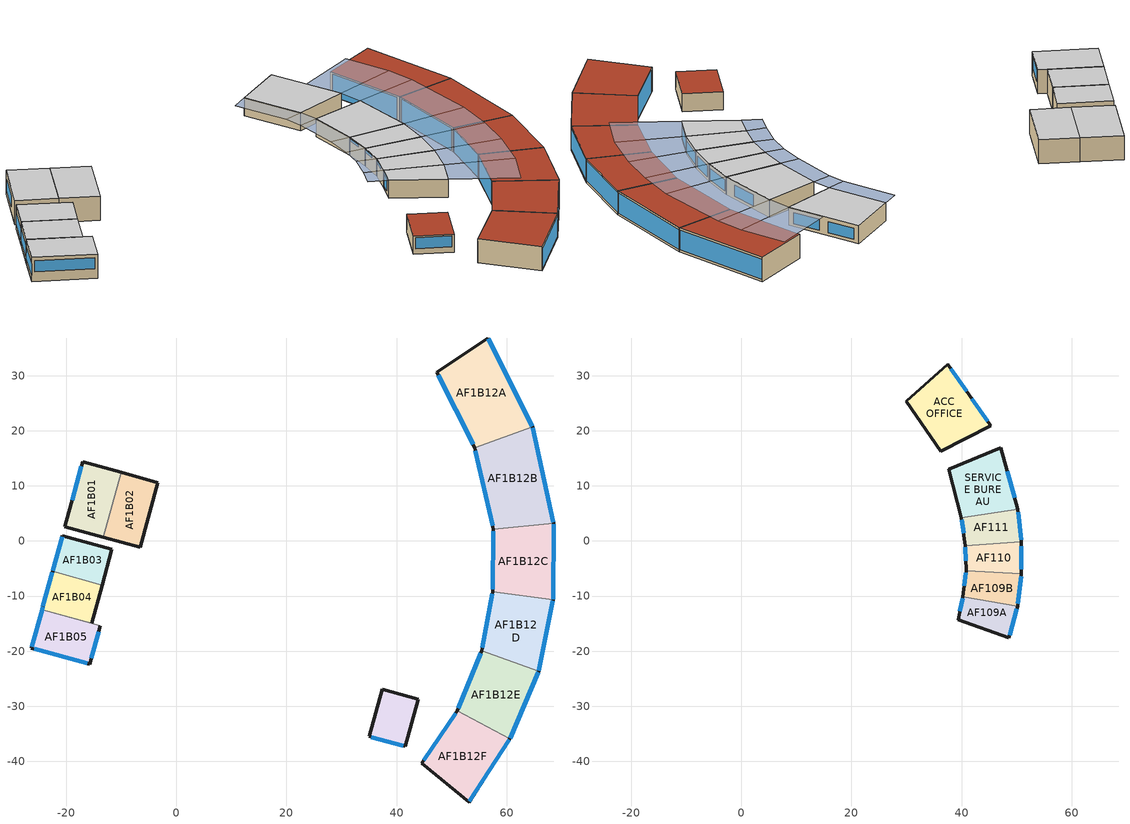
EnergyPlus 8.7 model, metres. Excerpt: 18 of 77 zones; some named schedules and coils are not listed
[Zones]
AF1B12F
 floor adiabatic (SAFAD_ConcreteFloor): 60.58,-35.95 53.17,-47.41 44.56,-40.34 51.04,-30.81 z6.03
 wall outside (SAFAD_ConcreteWall): 51.04,-30.81 44.56,-40.34 53.17,-47.41 60.58,-35.95 z6.03:10.39
 wall adiabatic (SAFAD_PlyboardWall): 60.58,-35.95 51.04,-30.81 z6.03:10.39
 window (SAFAD_Window): 50.73,-31.26 44.94,-39.78 z6.13:10.13; 53.25,-47.29 60.51,-36.07 z6.43:9.99
 roof outside (SAFAD_ConcreteRoof): 44.56,-40.34 53.17,-47.41 60.58,-35.95 51.04,-30.81 z10.39
AF1B05
 floor adiabatic (SAFAD_ConcreteFloor): -13.83,-15.36 -15.74,-22.35 -26.3,-19.45 -24.38,-12.46 z6.03
 wall outside (SAFAD_ConcreteWall): -24.38,-12.46 -26.3,-19.45 -15.74,-22.35 -13.83,-15.36 z6.03:10.39
 wall adiabatic (SAFAD_PlyboardWall): -13.83,-15.36 -24.38,-12.46 z6.03:10.39
 window (SAFAD_Window): -25.84,-19.57 -16.2,-22.22 / -15.45,-21.27 -14.12,-16.44 z7.78:9.78; -24.39,-12.47 -26.24,-19.22 z7.03:9.03
 ceiling adiabatic (SAFAD_ConcreteRoof): -24.38,-12.46 -26.3,-19.45 -15.74,-22.35 -13.83,-15.36 z10.39
AF1B04
 floor adiabatic (SAFAD_ConcreteFloor): -13.46,-8 -15.37,-14.94 -24.38,-12.46 -22.48,-5.52 z6.03
 wall outside (SAFAD_ConcreteWall): -15.37,-14.94 -13.46,-8 / -22.48,-5.52 -24.38,-12.46 z6.03:10.39
 wall adiabatic (SAFAD_PlyboardWall): -13.46,-8 -22.48,-5.52 / -24.38,-12.46 -15.37,-14.94 z6.03:10.39
 window (SAFAD_Window): -22.52,-5.68 -24.21,-11.85 / -24.25,-11.97 -24.38,-12.45 z7.03:9.03
 ceiling adiabatic (SAFAD_ConcreteRoof): -22.48,-5.52 -24.38,-12.46 -15.37,-14.94 -13.46,-8 z10.39
AF1B03
 floor adiabatic (SAFAD_ConcreteFloor): -11.68,-1.52 -13.46,-8 -22.48,-5.52 -20.7,0.96 z6.03
 wall outside (SAFAD_ConcreteWall): -13.46,-8 -11.68,-1.52 -20.7,0.96 -22.48,-5.52 z6.03:10.39
 wall adiabatic (SAFAD_PlyboardWall): -22.48,-5.52 -13.46,-8 z6.03:10.39
 window (SAFAD_Window): -20.74,0.8 -22.43,-5.37 z7.03:9.03
 ceiling adiabatic (SAFAD_ConcreteRoof): -20.7,0.96 -22.48,-5.52 -13.46,-8 -11.68,-1.52 z10.39
AF1B01
 floor adiabatic (SAFAD_ConcreteFloor): -10.04,12.46 -13.27,0.7 -20.24,2.61 -17.01,14.37 z6.03
 wall outside (SAFAD_ConcreteWall): -10.04,12.46 -17.01,14.37 -20.24,2.61 -13.27,0.7 z6.03:10.39
 wall adiabatic (SAFAD_PlyboardWall): -13.27,0.7 -10.04,12.46 z6.03:10.39
 window (SAFAD_Window): -17.22,13.62 -18.92,7.45 z7.03:9.03
 ceiling adiabatic (SAFAD_ConcreteRoof): -17.01,14.37 -20.24,2.61 -13.27,0.7 -10.04,12.46 z10.39
AF1B02
 floor adiabatic (SAFAD_ConcreteFloor): -3.34,10.62 -6.57,-1.14 -13.27,0.7 -10.04,12.46 z6.03
 wall outside (SAFAD_ConcreteWall): -13.27,0.7 -6.57,-1.14 -3.34,10.62 -10.04,12.46 z6.03:10.39
 wall adiabatic (SAFAD_PlyboardWall): -10.04,12.46 -13.27,0.7 z6.03:10.39
 ceiling adiabatic (SAFAD_ConcreteRoof): -10.04,12.46 -13.27,0.7 -6.57,-1.14 -3.34,10.62 z10.39
AF1B12B
 floor adiabatic (SAFAD_ConcreteRoof): 64.75,20.71 68.52,3.2 57.6,2.12 54.19,16.98 z6.03
 wall outside (SAFAD_ConcreteWall): 68.52,3.2 64.75,20.71 / 54.19,16.98 57.6,2.12 z6.03:10.39
 wall adiabatic (SAFAD_PlyboardWall): 64.75,20.71 54.19,16.98 / 57.6,2.12 68.52,3.2 z6.03:10.39
 window (SAFAD_Window): 54.32,16.39 57.46,2.75 z6.13:10.13; 68.48,3.38 64.78,20.53 z6.43:9.99
 roof outside (SAFAD_ConcreteRoof): 54.19,16.98 57.6,2.12 68.52,3.2 64.75,20.71 z10.39
AF1B12A
 floor adiabatic (SAFAD_ConcreteFloor): 56.58,36.87 64.75,20.71 54.19,16.98 47.34,30.62 z6.03
 wall outside (SAFAD_ConcreteWall): 64.75,20.71 56.58,36.87 47.34,30.62 54.19,16.98 z6.03:10.39
 wall adiabatic (SAFAD_PlyboardWall): 54.19,16.98 64.75,20.71 z6.03:10.39
 window (SAFAD_Window): 47.62,30.06 53.9,17.55 z6.13:10.13; 64.66,20.87 56.66,36.71 z6.43:9.99
 roof outside (SAFAD_ConcreteRoof): 47.34,30.62 54.19,16.98 64.75,20.71 56.58,36.87 z10.39
AF1B12E
 floor adiabatic (SAFAD_ConcreteFloor): 65.84,-23.7 60.58,-35.95 51.04,-30.81 55.46,-19.97 z6.03
 wall outside (SAFAD_ConcreteWall): 60.58,-35.95 65.84,-23.7 / 55.46,-19.97 51.04,-30.81 z6.03:10.39
 wall adiabatic (SAFAD_PlyboardWall): 65.84,-23.7 55.46,-19.97 / 51.04,-30.81 60.58,-35.95 z6.03:10.39
 window (SAFAD_Window): 55.28,-20.42 51.2,-30.42 z6.13:8.88; 60.63,-35.83 65.79,-23.82 z6.43:9.99
 roof outside (SAFAD_ConcreteRoof): 55.46,-19.97 51.04,-30.81 60.58,-35.95 65.84,-23.7 z10.39
AF1B12D
 floor adiabatic (SAFAD_ConcreteFloor): 68.43,-10.68 65.84,-23.7 55.46,-19.97 57.46,-9.18 z6.03
 wall outside (SAFAD_ConcreteWall): 65.84,-23.7 68.43,-10.68 / 57.46,-9.18 55.46,-19.97 z6.03:10.39
 wall adiabatic (SAFAD_PlyboardWall): 55.46,-19.97 65.84,-23.7 / 68.43,-10.68 57.46,-9.18 z6.03:10.39
 window (SAFAD_Window): 57.38,-9.59 55.56,-19.43 z6.13:10.13; 65.87,-23.57 68.41,-10.81 z6.43:9.99
 roof outside (SAFAD_ConcreteRoof): 57.46,-9.18 55.46,-19.97 65.84,-23.7 68.43,-10.68 z10.39
AF1B12C
 floor adiabatic (SAFAD_ConcreteFloor): 68.52,3.2 68.43,-10.68 57.46,-9.18 57.6,2.12 z6.03
 wall outside (SAFAD_ConcreteWall): 57.6,2.12 57.46,-9.18 / 68.43,-10.68 68.52,3.2 z6.03:10.39
 wall adiabatic (SAFAD_PlyboardWall): 68.52,3.2 57.6,2.12 / 57.46,-9.18 68.43,-10.68 z6.03:10.39
 window (SAFAD_Window): 57.6,1.75 57.46,-8.75 z6.13:10.13; 68.44,-10.54 68.52,3.06 z6.43:9.99
 roof outside (SAFAD_ConcreteRoof): 57.6,2.12 57.46,-9.18 68.43,-10.68 68.52,3.2 z10.39
Basement 3 CR
 floor ground (SAFAD_ConcreteFloor): 43.97,-28.72 41.61,-37.3 35.07,-35.5 37.42,-26.92 z7.15
 wall outside (SAFAD_ConcreteWall): 37.42,-26.92 35.07,-35.5 41.61,-37.3 43.97,-28.72 37.42,-26.92 z7.15:10.39
 window (SAFAD_Window): 35.45,-35.61 41.23,-37.19 z8.15:10.15
 roof outside (SAFAD_ConcreteRoof): 37.42,-26.92 35.07,-35.5 41.61,-37.3 43.97,-28.72 z10.39
ACC OFFICE
 floor adiabatic (SAFAD_ConcreteFloor): 37.5,32.12 45.33,20.9 36.22,16.3 29.95,25.38 z7.63
 wall outside (SAFAD_ConcreteWall): 37.5,32.12 29.95,25.38 36.22,16.3 45.33,20.9 37.5,32.12 z7.63:10.87
 window (SAFAD_Window): 40.93,27.2 38.07,31.3 / 44.76,21.72 41.9,25.82 z8.13:10.13
 ceiling adiabatic (SAFAD_ConcreteRoof): 29.95,25.38 36.22,16.3 45.33,20.9 37.5,32.12 z10.87
SERVICE BUREAU
 floor adiabatic (SAFAD_ConcreteFloor): 47.08,16.93 50.23,5.75 39.99,4.22 37.66,13.06 z7.63
 wall outside (SAFAD_ConcreteWall): 50.23,5.75 47.08,16.93 37.66,13.06 39.99,4.22 z7.63:10.87
 wall adiabatic (SAFAD_PlyboardWall): 39.99,4.22 50.23,5.75 z7.63:10.87
 window (SAFAD_Window): 49.65,7.83 48.29,12.64 z8.13:10.13
 ceiling adiabatic (SAFAD_ConcreteRoof): 37.66,13.06 39.99,4.22 50.23,5.75 47.08,16.93 z10.87
AF111
 floor adiabatic (SAFAD_ConcreteFloor): 50.23,5.75 50.87,-0.15 40.68,-0.86 39.99,4.22 z7.63
 wall outside (SAFAD_ConcreteWall): 50.87,-0.15 50.23,5.75 / 39.99,4.22 40.68,-0.86 z7.63:10.87
 wall adiabatic (SAFAD_PlyboardWall): 50.23,5.75 39.99,4.22 / 40.68,-0.86 50.87,-0.15 z7.63:10.87
 window (SAFAD_Window): 50.83,0.26 50.29,5.23 z8.13:10.13; 40.04,3.81 40.37,1.44 z10.27:10.77
 ceiling adiabatic (SAFAD_ConcreteRoof): 39.99,4.22 40.68,-0.86 50.87,-0.15 50.23,5.75 z10.87
AF109B
 floor adiabatic (SAFAD_ConcreteFloor): 50.87,-5.96 50.19,-11.81 40.25,-10.1 40.85,-5.41 z7.63
 wall outside (SAFAD_ConcreteWall): 40.85,-5.41 40.25,-10.1 / 50.19,-11.81 50.87,-5.96 z7.63:10.87
 wall adiabatic (SAFAD_PlyboardWall): 50.87,-5.96 40.85,-5.41 / 40.25,-10.1 50.19,-11.81 z7.63:10.87
 window (SAFAD_Window): 50.23,-11.41 50.81,-6.45 z8.13:10.13; 40.81,-5.75 40.5,-8.13 z10.27:10.77
 ceiling adiabatic (SAFAD_ConcreteRoof): 40.85,-5.41 40.25,-10.1 50.19,-11.81 50.87,-5.96 z10.87
AF109A
 floor adiabatic (SAFAD_ConcreteFloor): 50.19,-11.81 48.62,-17.53 39.4,-14.27 40.25,-10.1 z7.63
 wall outside (SAFAD_ConcreteWall): 40.25,-10.1 39.4,-14.27 48.62,-17.53 50.19,-11.81 z7.63:10.87
 wall adiabatic (SAFAD_PlyboardWall): 50.19,-11.81 40.25,-10.1 z7.63:10.87
 window (SAFAD_Window): 48.73,-17.12 50.05,-12.3 / 40.18,-10.44 39.78,-12.4 z8.13:10.13; 40.19,-10.43 39.7,-12.78 z10.27:10.77
 ceiling adiabatic (SAFAD_ConcreteRoof): 40.25,-10.1 39.4,-14.27 48.62,-17.53 50.19,-11.81 z10.87
AF110
 floor adiabatic (SAFAD_ConcreteFloor): 50.87,-0.15 50.87,-5.96 40.85,-5.41 40.68,-0.86 z7.63
 wall outside (SAFAD_ConcreteWall): 40.68,-0.86 40.85,-5.41 / 50.87,-5.96 50.87,-0.15 z7.63:10.87
 wall adiabatic (SAFAD_PlyboardWall): 50.87,-0.15 40.68,-0.86 / 40.85,-5.41 50.87,-5.96 z7.63:10.87
 window (SAFAD_Window): 50.87,-5.16 50.87,-0.96 z8.13:10.13; 40.69,-1.18 40.78,-3.57 z10.27:10.77
 ceiling adiabatic (SAFAD_ConcreteRoof): 40.68,-0.86 40.85,-5.41 50.87,-5.96 50.87,-0.15 z10.87
shading: 27.34,23.05 33.09,14.73 36.22,16.3 29.95,25.38 z10.87; 34.43,11.73 36.53,3.71 39.99,4.22 37.66,13.06 z10.87; 36.53,3.71 37.19,-1.1 40.68,-0.86 39.99,4.22 z10.87; 37.19,-1.1 37.36,-5.22 40.85,-5.41 40.68,-0.86 z10.87; 37.36,-5.22 36.76,-9.83 40.25,-10.1 40.85,-5.41 z10.87; 36.76,-9.83 36.02,-13.34 39.4,-14.27 40.25,-10.1 z10.87; 33.09,14.73 34.43,11.73 37.66,13.06 36.22,16.3 z10.87; 50.19,-11.81 48.62,-17.53 59.93,-21.53 61.98,-14.03 z10.87; 50.87,-5.96 50.19,-11.81 61.98,-14.03 62.87,-5.96 z10.87; 50.87,-0.15 50.87,-5.96 62.87,-5.96 62.81,1.06 z10.87; 50.23,5.75 50.87,-0.15 62.81,1.06 61.97,8.22 z10.87; 47.08,16.93 50.23,5.75 61.97,8.22 58.18,21.49 z10.87; 45.33,20.9 47.08,16.93 58.18,21.49 56.05,26.31 z10.87; 41.41,26.51 45.33,20.9 56.05,26.31 51.25,33.38 z10.87
[Building]
SAFAD Building: North Axis {deg}=15; Terrain=City; Loads Convergence Tolerance Value=0.04; Temperature Convergence Tolerance Value {deltaC}=0.4; Solar Distribution=FullInteriorAndExterior; Maximum Number of Warmup Days=25; Minimum Number of Warmup Days=6
[Site:Location]
Cebu City: Latitude {deg}=10.35; Longitude {deg}=123.91; Time Zone {hr}=8; Elevation {m}=75
[Site:GroundTemperature:BuildingSurface]
18, 18, 18, 18, 18, 18, 18, 18, 18, 18, 18, 18
[Material] Roughness=MediumSmooth
Name | Thickness {m} | Conductivity {W/m-K} | Density {kg/m3} | Specific Heat {J/kg-K} | Thermal Absorptance | Solar Absorptance
SAFAD Concrete | 0.25 | 1.33 | 2000 | 1000 | 0.672926 | 0.101914
SAFAD Plywood | 0.0127 | 0.13 | 500 | 1600 | 0.9 | 0.7
[Material:AirGap]
SAFAD_AirPlyboard: Thermal Resistance {m2-K/W}=0.18
[WindowMaterial:Glazing]
Calibrated Bronze: Optical Data Type=SpectralAverage; Thickness {m}=0.003; Solar Transmittance at Normal Incidence=0.645; Front Side Solar Reflectance at Normal Incidence=0.062; Back Side Solar Reflectance at Normal Incidence=0.062; Visible Transmittance at Normal Incidence=0.8; Front Side Visible Reflectance at Normal Incidence=0.065; Back Side Visible Reflectance at Normal Incidence=0.06; Infrared Transmittance at Normal Incidence=0; Front Side Infrared Hemispherical Emissivity=0.84; Back Side Infrared Hemispherical Emissivity=0.84; Conductivity {W/m-K}=0.9
[Construction]
SAFAD_ConcreteWall; SAFAD_ConcreteFloor; SAFAD_ConcreteRoof: SAFAD Concrete
SAFAD_PlyboardWall: SAFAD Plywood, SAFAD_AirPlyboard, SAFAD Plywood
SAFAD_Window: Calibrated Bronze
[Zone]
AF1B12F: 111.995, 31.0113, 0, 1
AF1B05: 49.0791, 32.3917, 0, 1
AF1B04: 38.1291, 39.6317, 0, 1
AF1B03: 38.1291, 46.8317, 0, 1
AF1B01: 38.1291, 67.4617, 0, 1
AF1B02: 45.3591, 55.2647, 0, 1
AF1B12B: 123.566, 79.3446, 0, 1
AF1B12A: 103.137, 108.649, 0, 1
AF1B12E: 126.282, 39.4866, 0, 1
AF1B12D: 128.108, 52.6968, 0, 1
ACC OFFICE: 96.5211, 90.2699, 4.36, 1
SERVICE BUREAU: 99.2605, 86.9074, 4.36, 1
AF111: 107.439, 71.4346, 4.36, 1
AF109B: 108.973, 65.8317, 4.36, 1
AF109A: 109.864, 60.015, 4.36, 1
AF1B12C: 127.163, 65.93, -4.36, 1
AF110: 50.8688, -5.96194, 7.63, 1
Basement 3 CR: 37.4207, -26.9248, 10.39, 1
[People] Number of People Calculation Method=People; Number of People=100; Fraction Radiant=0.77064; Sensible Heat Fraction=0.61; Carbon Dioxide Generation Rate {m3/s-W}=3.82e-08; Enable ASHRAE 55 Comfort Warnings=No; Mean Radiant Temperature Calculation Type=ZoneAveraged; Clothing Insulation Calculation Method=ClothingInsulationSchedule
Name | Zone or ZoneList | Number of People Schedule | Activity Level Schedule
AF1B12F_Occupancy | AF1B12F | AF1b12fOccupants | AssumptionActivitySchedule
AF1B12B_Occupancy | AF1B12B | AF1b12bOccupants | AssumptionActivitySchedule
AF1B12A_Occupancy | AF1B12A | AF1b12aOccupants | AssumptionActivitySchedule
AF1B12E_Occupancy | AF1B12E | AF1b12eOccupants | AssumptionActivitySchedule
AF1B12D_Occupancy | AF1B12D | AF1b12dOccupants | AssumptionActivitySchedule
AF111_Occupancy | AF111 | AF111Occupants | ActivitySchedulesCompLab
AF109B_Occupancy | AF109B | AF109BOccupants | ActivitySchedulesCompLab
AF109A_Occupancy | AF109A | AF109AOccupants | ActivitySchedulesCompLab
AF1B12C_Occupancy | AF1B12C | AF1b12cOccupants | AssumptionActivitySchedule
AF110_Occupancy | AF110 | AF110Occupants | ActivitySchedulesCompLab
[Lights] Design Level Calculation Method=LightingLevel; Return Air Fraction=0; Fraction Radiant=0.27; Fraction Visible=0.23; Return Air Fraction Calculated from Plenum Temperature=No
Name | Zone or ZoneList | Schedule | Lighting Level {W} | Fraction Replaceable
AF109A_Lighting | AF109A | AF109AACUSchedule | 216 | 0
AF109B_Lighting | AF109B | AF109BACUSchedule | 288 | 0
AF110_Lighting | AF110 | AF110ACUSchedule | 108 | 0
AF111_Lighting | AF111 | AF111ACUSchedule | 108 | 0
AF1B12A_Lighting_T5 | AF1B12A | AF1B12aACUSchedule | 648 | 1
AF1B12B_Lighting_T5 | AF1B12B | AF1B12bACUSchedule | 648 | 1
AF1B12C_Lighting_T5 | AF1B12C | AF1B12cACUSchedule | 648 | 1
AF1B12D_Lighting_T5 | AF1B12D | AF1B12dACUSchedule | 648 | 1
AF1B12E_Lighting_T5 | AF1B12E | AF1B12eACUSchedule | 648 | 1
AF1B12F_Lighting_T5 | AF1B12F | AF1B12fACUSchedule | 648 | 1
AF1B03_Lighting_T5 | AF1B03 | AF1B03ACUSchedule | 288 | 0
AF1B04_Lighting_T5 | AF1B04 | AF1B04ACUSchedule | 288 | 0
ACC Service Bureau_Lighting_T5 | SERVICE BUREAU | SAFADOffices_Schedule | 720 | 0
ACC_Lighting_T5 | ACC OFFICE | SAFADOffices_Schedule | 504 | 0
Basement 3 CR_Lighting_T5 | Basement 3 CR | SAFADOffices_Schedule | 144 | 0
[ElectricEquipment] Design Level Calculation Method=EquipmentLevel; Fraction Radiant=0.213236
Name | Zone or ZoneList | Schedule | Design Level {W}
AF109A_PluggedLoads_Fan | AF109A | AF109ALightEquipmentSchedule | 120
AF109A_PluggedLoads_Computer | AF109A | AF109AACUSchedule | 6200
AF109B_PluggedLoads_Computer | AF109B | AF109BACUSchedule | 6200
AF110_PluggedLoads_Computer | AF110 | AF110ACUSchedule | 3100
AF110_PluggedLoads_ProjectorPanasonic | AF110 | AF110ACUSchedule | 300
AF111_PluggedLoads_Computer | AF111 | AF111ACUSchedule | 3100
AF111_PluggedLoads_ProjectorPanasonic | AF111 | AF111ACUSchedule | 300
AF1B12A_PluggedLoads_ProjectorEpson | AF1B12A | AF1B12aACUSchedule | 277
AF1B12A_PluggedLoads_Fan | AF1B12A | AF1B12aLightEquipmentSchedule | 240
AF1B12B_PluggedLoads_ProjectorEpson | AF1B12B | AF1B12bACUSchedule | 277
AF1B12B_PluggedLoads_Fan | AF1B12B | AF1B12bLightEquipmentSchedule | 240
AF1B12C_PluggedLoads_ProjectorEpson | AF1B12C | AF1B12cACUSchedule | 277
AF1B12C_PluggedLoads_Fan | AF1B12C | AF1B12cLightEquipmentSchedule | 240
AF1B12D_PluggedLoads_ProjectorEpson | AF1B12D | AF1B12dACUSchedule | 277
AF1B12D_PluggedLoads_Fan | AF1B12D | AF1B12dLightEquipmentSchedule | 240
AF1B12E_PluggedLoads_ProjectorEpson | AF1B12E | AF1B12eACUSchedule | 277
AF1B12E_PluggedLoads_Fan | AF1B12E | AF1B12eLightEquipmentSchedule | 240
AF1B12F_PluggedLoads_ProjectorEpson | AF1B12F | AF1B12fACUSchedule | 277
AF1B12F_PluggedLoads_Fan | AF1B12F | AF1B12fLightEquipmentSchedule | 240
AF1B03_PluggedLoads_Fan | AF1B03 | AF1B03LightEquipmentSchedule | 240
AF1B04_PluggedLoads_Fan | AF1B04 | AF1B04LightEquipmentSchedule | 240
ACC Service Bureau_PluggedLoads_PC | SERVICE BUREAU | SAFADOffices_Schedule | 800
ACC Service Bureau_PluggedLoads_Apple | SERVICE BUREAU | SAFADOffices_Schedule | 200
ACC_PluggedLoads_Apple | ACC OFFICE | SAFADOffices_Schedule | 800
ACC_PluggedLoads_Ref | ACC OFFICE | EverydayON | 77
ACC Service Bureau_PluggedLoads_Printer | SERVICE BUREAU | SAFADOffices_Schedule | 100
ACC_PluggedLoads_Printer | ACC OFFICE | SAFADOffices_Schedule | 60
ACC_PluggedLoads_PC | ACC OFFICE | SAFADOffices_Schedule | 400
[Daylighting:Controls] Daylighting Method=SplitFlux; Lighting Control Type=ContinuousOff; Minimum Input Power Fraction for Continuous or ContinuousOff Dimming Control=0.1; Minimum Light Output Fraction for Continuous or ContinuousOff Dimming Control=0.1; Fraction of Zone Controlled by Reference Point 1=1; Illuminance Setpoint at Reference Point 1 {lux}=500
Name | Zone | Availability Schedule | Daylighting Reference Point 1
AF1b12fDaylightControl | AF1B12F | AF1B12fLightEquipmentSchedule | AF1B12FReferencePoint
AF1b12eDaylightControl | AF1B12E | AF1B12eLightEquipmentSchedule | AF1B12EReferencePoint
AF1b12dDaylightControl | AF1B12D | AF1B12dLightEquipmentSchedule | AF1B12DReferencePoint
AF1b12cDaylightControl | AF1B12C | AF1B12cLightEquipmentSchedule | AF1B12CReferencePoint
AF1b12bDaylightControl | AF1B12B | AF1B12bLightEquipmentSchedule | AF1B12BReferencePoint
AF1b12aDaylightControl | AF1B12A | AF1B12aLightEquipmentSchedule | AF1B12AReferencePoint
[ZoneHVAC:WindowAirConditioner] Maximum Supply Air Flow Rate {m3/s}=0.31; Maximum Outdoor Air Flow Rate {m3/s}=0; Fan Placement=BlowThrough
Name | Availability Schedule | Supply Air Fan | DX Cooling Coil | Supply Air Fan Operating Mode Schedule | Cooling Convergence Tolerance
AF102WindAC1 | AF102LightEquipmentSchedule | AF102WindAC1Fan | AF102WindAC1DXCoil | AF102LightEquipmentSchedule | 0.001
AF102WindAC2 | AF102LightEquipmentSchedule | AF102WindAC2Fan | AF102WindAC2DXCoil | AF102LightEquipmentSchedule | 1
AF103WindAC1 | AF103LightEquipmentSchedule | AF103WindAC1Fan | AF103WindAC1DXCoil | AF103LightEquipmentSchedule | 0.001
AF103WindAC2 | AF103LightEquipmentSchedule | AF103WindAC2Fan | AF103WindAC2DXCoil | AF103LightEquipmentSchedule | 1
AF104WindAC1 | AF104LightEquipmentSchedule | AF104WindAC1Fan | AF104WindAC1DXCoil | AF104LightEquipmentSchedule | 0.001
AF104WindAC2 | AF104LightEquipmentSchedule | AF104WindAC2Fan | AF104WindAC2DXCoil | AF104LightEquipmentSchedule | 1
AF109AWindAC1 | AF109ALightEquipmentSchedule | AF109AWindAC1Fan | AF109AWindAC1DXCoil | AF109ALightEquipmentSchedule | 0.001
AF109AWindAC2 | AF109ALightEquipmentSchedule | AF109AWindAC2Fan | AF109AWindAC2DXCoil | AF109ALightEquipmentSchedule | 1
AF109BWindAC1 | AF109BLightEquipmentSchedule | AF109BWindAC1Fan | AF109BWindAC1DXCoil | AF109BLightEquipmentSchedule | 0.001
AF109BWindAC2 | AF109BLightEquipmentSchedule | AF109BWindAC2Fan | AF109BWindAC2DXCoil | AF109BLightEquipmentSchedule | 1
AF110WindAC1 | AF110LightEquipmentSchedule | AF110WindAC1Fan | AF110WindAC1DXCoil | AF110LightEquipmentSchedule | 0.001
AF110WindAC2 | AF110LightEquipmentSchedule | AF110WindAC2Fan | AF110WindAC2DXCoil | AF110LightEquipmentSchedule | 1
AF111WindAC1 | AF111LightEquipmentSchedule | AF111WindAC1Fan | AF111WindAC1DXCoil | AF111LightEquipmentSchedule | 0.001
AF111WindAC2 | AF111LightEquipmentSchedule | AF111WindAC2Fan | AF111WindAC2DXCoil | AF111LightEquipmentSchedule | 1
AF207WindAC1 | AF207LightEquipmentSchedule | AF207WindAC1Fan | AF207WindAC1DXCoil | AF207LightEquipmentSchedule | 0.001
